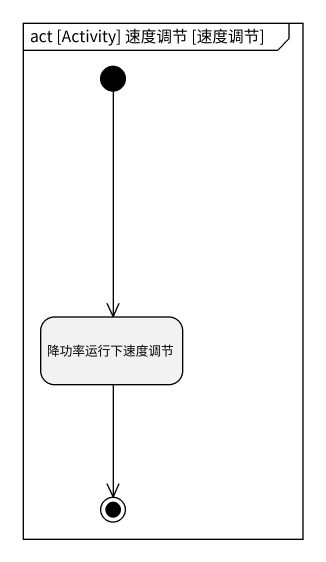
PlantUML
@startuml
mainframe act [Activity] 速度调节 [速度调节]
hide empty description
state 降功率运行下速度调节
[*] --> 降功率运行下速度调节
降功率运行下速度调节 --> [*]
@enduml
